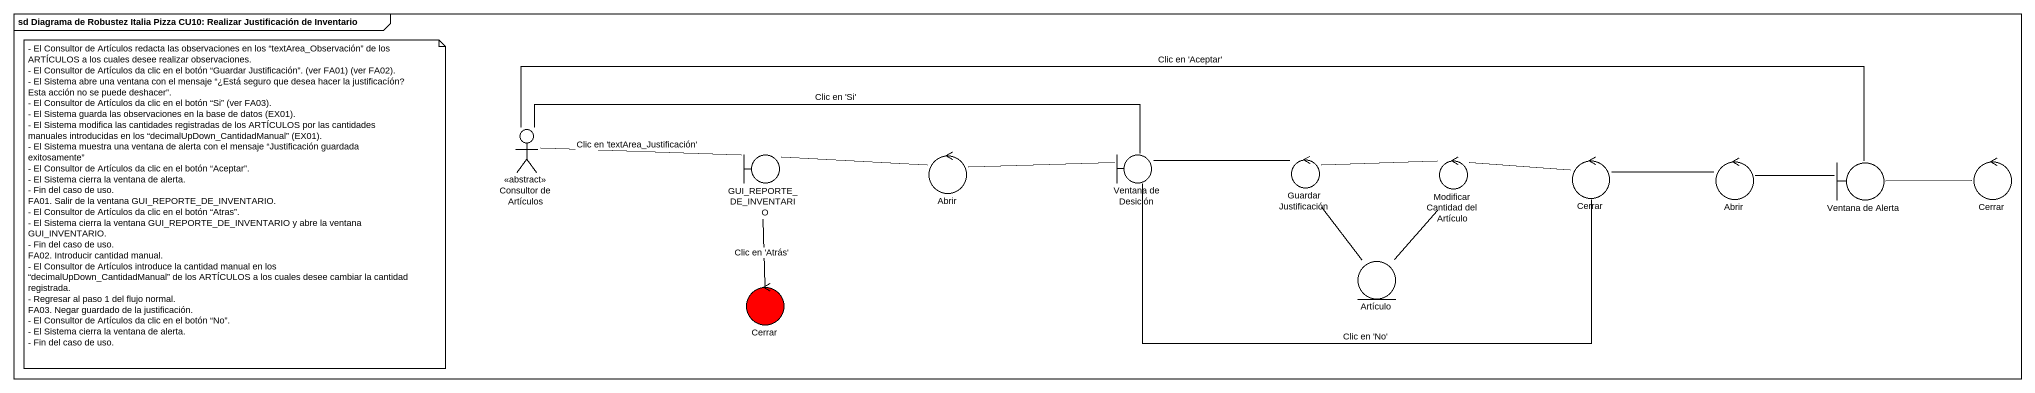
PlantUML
@startuml
mainframe sd Diagrama de Robustez Italia Pizza CU10: Realizar Justificación de Inventario
actor "Consultor de Artículos" as Consultor_de_Artículos <<abstract>>
boundary GUI_REPORTE_DE_INVENTARIO
control Abrir
boundary "Ventana de Desición" as Ventana_de_Desición
control "Guardar Justificación" as Guardar_Justificación
control "Modificar Cantidad del Artículo" as Modificar_Cantidad_del
control Cerrar
control "Abrir" as Abrir_2
boundary "Ventana de Alerta" as Ventana_de_Alerta
control "Cerrar" as Cerrar_2
entity Artículo
control "Cerrar" as Cerrar_3 #FF0000
Consultor_de_Artículos -right- GUI_REPORTE_DE_INVENTARIO : Clic en 'textArea_Justificación'
Consultor_de_Artículos -right- Ventana_de_Desición : Clic en 'Si'
Consultor_de_Artículos -right- Ventana_de_Alerta : Clic en 'Aceptar'
GUI_REPORTE_DE_INVENTARIO -right- Abrir
GUI_REPORTE_DE_INVENTARIO -- Cerrar_3 : Clic en 'Atrás'
Abrir -right- Ventana_de_Desición
Ventana_de_Desición -right- Cerrar : Clic en 'No'
Guardar_Justificación -left- Ventana_de_Desición
Guardar_Justificación -right- Modificar_Cantidad_del
Guardar_Justificación -- Artículo
Modificar_Cantidad_del -right- Cerrar
Modificar_Cantidad_del -- Artículo
Cerrar -right- Abrir_2
Abrir_2 -right- Ventana_de_Alerta
Ventana_de_Alerta -right- Cerrar_2
note as N1
  - El Consultor de Artículos redacta las observaciones en los “textArea_Observación” de los ARTÍCULOS a los cuales desee realizar observaciones.
  - El Consultor de Artículos da clic en el botón “Guardar Justificación”. (ver FA01) (ver FA02).
  - El Sistema abre una ventana con el mensaje “¿Está seguro que desea hacer la justificacíón? Esta acción no se puede deshacer”.
  - El Consultor de Artículos da clic en el botón “Si” (ver FA03).
  - El Sistema guarda las observaciones en la base de datos (EX01).
  - El Sistema modifica las cantidades registradas de los ARTÍCULOS por las cantidades manuales introducidas en los “decimalUpDown_CantidadManual” (EX01).
  - El Sistema muestra una ventana de alerta con el mensaje “Justificación guardada exitosamente”
  - El Consultor de Artículos da clic en el botón “Aceptar”.
  - El Sistema cierra la ventana de alerta.
  - Fin del caso de uso.
  FA01. Salir de la ventana GUI_REPORTE_DE_INVENTARIO.
  - El Consultor de Artículos da clic en el botón “Atras”.
  - El Sistema cierra la ventana GUI_REPORTE_DE_INVENTARIO y abre la ventana GUI_INVENTARIO.
  - Fin del caso de uso.
  FA02. Introducir cantidad manual.
  - El Consultor de Artículos introduce la cantidad manual en los “decimalUpDown_CantidadManual” de los ARTÍCULOS a los cuales desee cambiar la cantidad registrada.
  - Regresar al paso 1 del flujo normal.
  FA03. Negar guardado de la justificación.
  - El Consultor de Artículos da clic en el botón “No”.
  - El Sistema cierra la ventana de alerta.
  - Fin del caso de uso.
end note
@enduml
